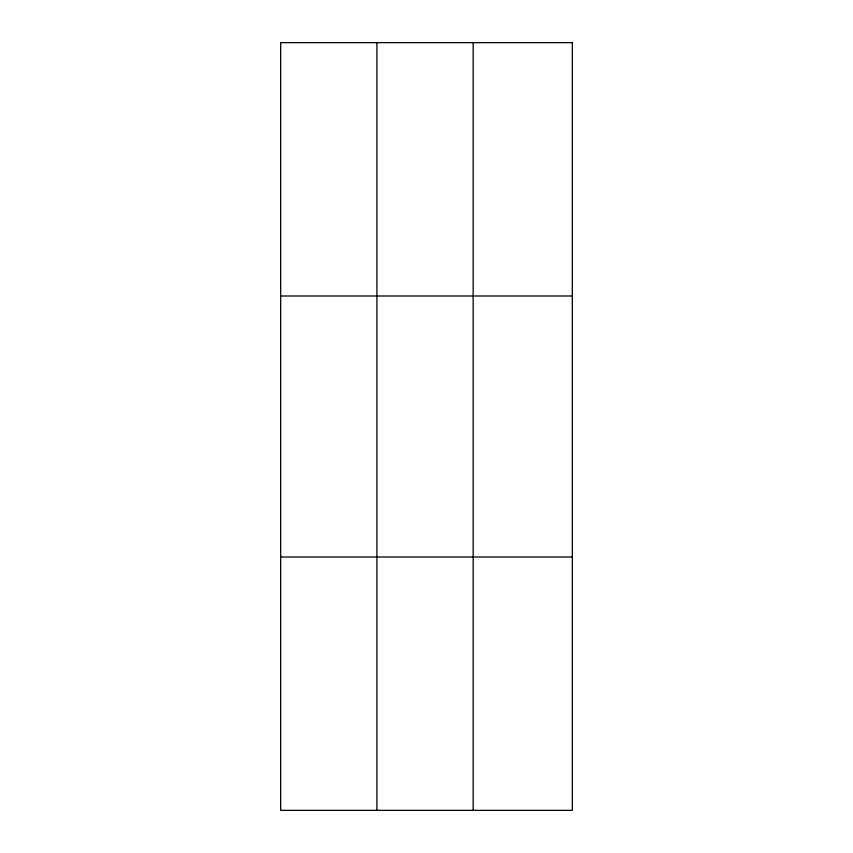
<?xml version="1.0" encoding="UTF-8"?>
<svg xmlns="http://www.w3.org/2000/svg" width="853" height="853" viewBox="0 0 853 853"><rect width="100%" height="100%" fill="white"/><g stroke="black" fill="none" stroke-linecap="round" stroke-linejoin="round"><path stroke-width="1.28" d="M376.909 810.35L376.909 42.65M473.17 810.35L473.17 42.65M280.658 295.991L572.342 295.991M280.658 557.009L572.342 557.009M572.342 42.65L572.342 810.35L280.658 810.35L280.658 42.65L572.342 42.65"/></g></svg>
